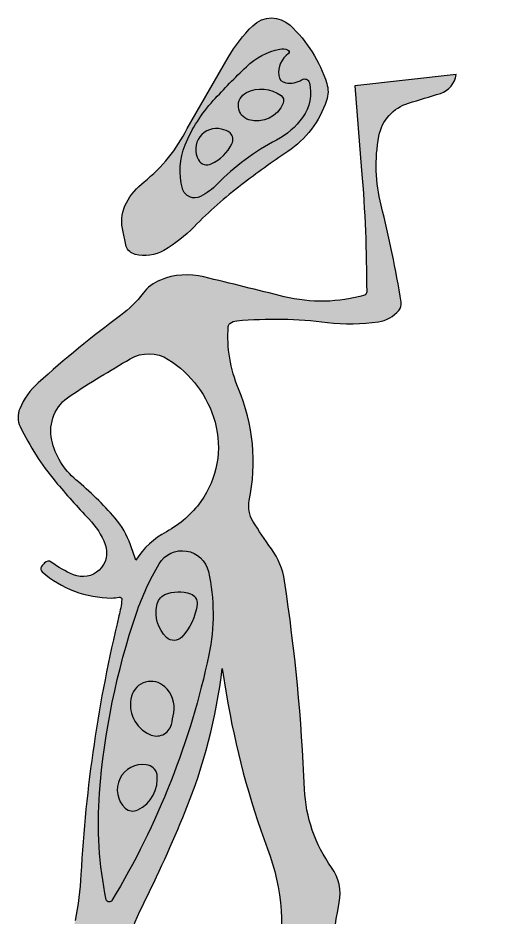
# Model space of a CAD drawing. Header units: millimetres. Extents: x -3898 to 752, y -322 to 3846.
# Drawn here: x -1416 to -849, y 2639 to 3722 of the extents above; entities that cross this region are included whole.
import ezdxf

# ---------------------------------------------------------------- set-up
doc = ezdxf.new("R2010")
doc.units = ezdxf.units.MM
doc.layers.add('dwgmodels.com_hatch', color=164, linetype='Continuous')
doc.layers.add('dwgmodels.com_outline', color=250, linetype='Continuous')

msp = doc.modelspace()

# ---------------------------------------------------------------- hatches: boundary and pattern name
at = {"layer": 'dwgmodels.com_hatch', "true_color": 0x000000}
h = msp.add_hatch(color=18, dxfattribs=at)
h.dxf.hatch_style = 1
edge = h.paths.add_edge_path(flags=0)
edge.add_arc((-1266.425929727354, 2792.043504674005), 30.48150392919589, 81.64187984229173, 226.5364532752363)
edge.add_arc((-1278.302134473692, 2780.516724031531), 13.96276303440433, 229.3718898519587, 295.583739901198)
edge.add_arc((-1290.163493107108, 2805.291329916754), 41.43043358359078, 295.5837399011979, 367.4603351426442)
edge.add_arc((-1263.190753134284, 2807.868432561725), 14.38260844488988, 11.23500814962236, 85.23155795134302)
edge = h.paths.add_edge_path(flags=0)
edge.add_arc((-1441.892712663405, 2919.978472548882), 215.7690618250935, 346.7761011300649, 350.6145073322029)
edge.add_arc((-1263.6062550353, 2890.509718387985), 35.06358751572603, 350.6145073322045, 407.3913285386846)
edge.add_arc((-1256.320327645573, 2898.430698516612), 24.30130782569455, 47.39132853868463, 164.4655342603445)
edge.add_arc((-1242.249771899419, 2894.519471568853), 38.90535641649648, 164.4655342603445, 246.3643450695576)
edge.add_arc((-1249.55848930284, 2875.183684379249), 18.29191173416725, 243.0533065369527, 345.5519084284638)
edge = h.paths.add_edge_path(flags=0)
edge.add_arc((-1231.977079656755, 3011.403779643236), 17.54141946281459, 116.02133347882, 171.1616108935106, ccw=False)
edge.add_arc((-1223.046792480667, 2988.020866019543), 42.53046403358046, 70.1969235582846, 113.01146410954561, ccw=False)
edge.add_arc((-1212.628589642588, 3016.953663168545), 11.77911119763821, -6.490541799738821, 70.1969235582838, ccw=False)
edge.add_arc((-1269.296280165236, 3023.400655186037), 68.81235461973634, 316.40655107450186, 353.5094582002611, ccw=False)
edge.add_arc((-1228.82812011556, 2984.872169302402), 12.9364546064789, 226.3587296714433, 316.40655107450226, ccw=False)
edge.add_arc((-1207.938651478307, 3005.462303880295), 42.26343293653773, 168.2083464139272, 225.1289107703002, ccw=False)
edge = h.paths.add_edge_path(flags=16)
edge.add_arc((-859.1637877140859, 2752.584490533), 460.5313503273, 175.5731931665585, 191.6392816109091, ccw=False)
edge.add_arc((-433.1621797651726, 2719.607283597567), 887.8074509338311, 161.2716252012399, 175.5733430844973, ccw=False)
edge.add_arc((-975.4370123503847, 2903.456558800051), 315.2146199904125, 149.3310218002544, 161.2716252012399, ccw=False)
edge.add_arc((-1218.813073762702, 3047.784519102423), 32.26150126998676, 12.60993816380028, 149.3310218002544, ccw=False)
edge.add_arc((-1417.234856630906, 3003.395857844353), 235.5877346115802, -11.921198531625521, 12.60993816380028, ccw=False)
edge.add_arc((-2121.270591975976, 3152.031528373519), 955.1423740911177, 328.9163731730159, 348.0788014683745, ccw=False)
edge.add_arc((-1306.571360348447, 2660.891009953455), 3.851752436297161, 198.4418721253345, 328.91637317301473, ccw=False)
edge = h.paths.add_edge_path(flags=16)
edge.add_arc((333.7250730948875, 3639.105646697415), 1706.590327617198, 198.8753318382381, 199.5226579013799, ccw=False)
edge.add_arc((-1373.842662927897, 3055.295772821269), 98.02086096090221, 18.87533183823806, 40.7693482818562)
edge.add_arc((-1602.474664017348, 2858.159268498298), 399.9072522720156, 40.76934828185624, 50.2237072765225)
edge.add_arc((-1291.459062483827, 3231.766017991457), 86.21280251291269, 192.3930396386356, 230.2237072765225, ccw=False)
edge.add_arc((-1326.270896681375, 3224.116573142872), 50.5704427889948, 122.92394993868419, 192.3930396386356, ccw=False)
edge.add_arc((-327.0148254733206, 1680.91667428148), 1889.042260275455, 120.34490868791639, 122.92394993868439, ccw=False)
edge.add_arc((-1259.042233355055, 3273.024371347864), 44.18941842037324, 57.81699644964863, 120.34490868791639, ccw=False)
edge.add_arc((-1304.920937941205, 3200.122273729797), 130.3263522618888, 15.458689173827906, 57.816996449648514, ccw=False)
edge.add_arc((-1287.607621074682, 3204.910240988185), 112.363179619283, -35.678746560693924, 15.458689173827906, ccw=False)
edge.add_arc((-1296.578884136123, 3211.351702673569), 123.4074536815223, 298.5181757650196, 324.3212534393062, ccw=False)
edge.add_arc((-1188.243491530866, 3011.973586085372), 103.5026401115748, 118.5181757650196, 146.7006177974047)
edge = h.paths.add_edge_path()
edge.add_arc((-851.3950478700881, 1920.380586164285), 2.823327600780383, 270, 393.1190512285821)
edge.add_arc((-632.134709048165, 2063.418513026409), 258.9684688736677, 197.2206539147699, 213.119051228582, ccw=False)
edge.add_arc((-637.03452620597, 2061.899830503623), 253.8386925837173, 178.580548623832, 197.2206539147699, ccw=False)
edge.add_arc((-1136.612171337258, 2074.278949774901), 245.8923011607727, 358.580548623832, 382.8720643881653)
edge.add_arc((-1483.347142723297, 1928.01154528116), 622.2156913445518, 22.87206438816531, 27.71936594933143)
edge.add_arc((-696.3234432367285, 2341.547622327403), 266.8390823180839, 191.204109344611, 207.7193659493315, ccw=False)
edge.add_arc((-1150.761039586102, 2251.532683871281), 196.4278149679793, 11.20410934461102, 29.83201798871497)
edge.add_arc((-598.1020467885385, 2568.453736987293), 440.6521770488629, 168.5006969345069, 209.832017988715, ccw=False)
edge.add_arc((-1082.818282133652, 2667.064229607374), 53.99300695873952, 348.5006969345068, 395.8202195688001)
edge.add_arc((-898.5058198236964, 2800.093471721348), 173.3126529359871, 182.3594234176437, 215.8202195688001, ccw=False)
edge.add_arc((-3382.384286745732, 2697.750227331492), 2312.673344231174, 2.359423417643709, 8.602045351636468)
edge.add_arc((-1183.477762473027, 3030.383865399927), 88.75000030411557, 8.60204535163644, 35.87804194895899)
edge.add_arc((-665.9468555620426, 3404.711579342901), 549.9670552329034, 211.7205642429839, 215.878041948959, ccw=False)
edge.add_arc((-1104.812492628252, 3133.444991021669), 34.03236039549434, 168.2977008246961, 211.7205642429839, ccw=False)
edge.add_arc((-1362.231568698547, 3186.764691774988), 228.8508288983583, 348.2977008246961, 382.7160201832339)
edge.add_arc((-1000.433482355893, 3338.226985457262), 163.3719160931858, 175.8512578932741, 202.7160201832338, ccw=False)
edge.add_arc((-1158.444393641784, 3349.688468863669), 4.945864929644254, 129.3147435853756, 175.8512578932739, ccw=False)
edge.add_arc((-1151.682606284479, 3341.431514920516), 15.61821503094531, 94.97309764387461, 129.3147435853767, ccw=False)
edge.add_arc((-1107.836177917986, 2837.539667957229), 521.4141251731413, 82.97315050056898, 94.9730976438749, ccw=False)
edge.add_arc((-1015.980505329627, 3582.756890779001), 229.4428344249272, 262.973150500569, 278.3344823286499)
edge.add_arc((-988.4687336276154, 3394.961837229993), 39.64325666022702, 278.3344823286499, 319.7306701639403)
edge.add_arc((-967.6964155929281, 3377.364738215505), 12.41923986880028, 319.7306701639394, 369.1599272663015)
edge.add_arc((-2300.871308871057, 3162.39429808914), 1362.814584275495, 9.15992726630141, 14.17840259035224)
edge.add_arc((-791.2830163007102, 3543.773450687303), 194.203999782496, 169.4594482980017, 194.1784025903524, ccw=False)
edge.add_arc((-931.8074310546574, 3569.920999107953), 51.2676313161411, 106.76660656156241, 169.4594482980016, ccw=False)
edge.add_arc((-2683.393564691673, 9383.69801932462), 6020.639583418691, 286.7666065615624, 287.1476399899231)
edge.add_arc((-916.3317133101566, 3656.721563012179), 27.24597730830056, 287.1476399899233, 353.3723286968912)
edge.add_line((-889.2678170472027, 3653.576916998315), (-1011.227244719493, 3640.041055308215))
edge.add_line((-1011.227244719493, 3640.041055308214), (-1002.942847350403, 3537.887022036641))
edge.add_arc((-2843.083065893349, 3388.656959384813), 1846.181365819283, 0.10297606945192683, 4.636376093272872, ccw=False)
edge.add_arc((-1002.100092407673, 3391.965709108994), 5.195418972077382, -53.378360338862706, 0.10297606945147209, ccw=False)
edge.add_arc((-1051.010491733413, 3568.958039401172), 188.4800209446684, 256.1871995238005, 286.0181775724912, ccw=False)
edge.add_arc((21011.49114772713, 93304.82527038123), 92596.7039314132, 256.1255746716973, 256.1871995238005, ccw=False)
edge.add_arc((-1213.13134954362, 3327.082396678878), 85.16084154168524, 76.12557467169738, 112.0348600718537)
edge.add_arc((-1226.501604249749, 3360.117056661423), 49.52304600002624, 112.0348600718538, 142.806713159099)
edge.add_arc((-1372.875191800612, 3471.193628110592), 134.2246937341332, 306.5918822102827, 322.80671315909893, ccw=False)
edge.add_arc((-489.2811578839201, 2281.081018669058), 1348.039263840532, 126.5918822102826, 132.0489339804753)
edge.add_arc((-1333.340662301418, 3216.895543532226), 87.80703447072645, 132.0489339804753, 157.2056539360475)
edge.add_arc((-1390.279807153732, 3240.823944768212), 26.04430620988097, 157.2056539360477, 205.8462380980457)
edge.add_arc((-1118.472186451801, 3372.491599768066), 328.0637659220072, 205.8462380980457, 219.5402227394921)
edge.add_arc((-769.1743104799625, 3660.842631059242), 781.0045163575616, 219.5402227394922, 224.004334101367)
edge.add_arc((-1395.231564303277, 3056.174640643301), 89.38106698952204, 20.562115086496192, 44.00433410136708, ccw=False)
edge.add_arc((-1338.386918917435, 3077.498251864229), 28.66854682651675, -113.01328556680107, 20.562115086496078, ccw=False)
edge.add_arc((-1297.80091739561, 3173.051271083576), 132.4837817463624, 233.6680523777515, 246.9867144331991, ccw=False)
edge.add_arc((-1379.85035510248, 3061.484933367451), 6.005055130123997, 53.66805237775213, 138.687556221139)
edge.add_arc((-1300.501638561961, 2991.744842716634), 111.6454785513309, 138.6875562211383, 141.5500729413281)
edge.add_arc((-1384.183519451439, 3058.18909408943), 4.792796181199964, 141.5500729413273, 229.0176127046631)
edge.add_arc((-1302.989684438183, 3151.649925600189), 128.596535506158, 229.0176127046628, 269.6635519025699)
edge.add_arc((-1303.51709266311, 3061.835424429412), 38.78048582687661, 269.66355190257, 283.2282205603615)
edge.add_arc((-1294.034254913981, 3021.494524437587), 2.659982605885795, -6.500123570834489, 103.22822056036051, ccw=False)
edge.add_arc((-1449.78607530163, 3039.24054311096), 159.4195141592243, 346.379651031106, 353.4998764291655, ccw=False)
edge.add_arc((371.7187149378053, 2597.887316092104), 1714.792952949339, 166.379651031106, 176.9185636590754)
edge.add_arc((-1729.304524148575, 2710.991957478592), 389.2724716713385, 348.6989167340491, 356.91856365907546, ccw=False)
edge.add_arc((-2606.052123449398, 2886.200653464738), 1283.355487967321, 343.02020529624104, 348.69891673404913, ccw=False)
edge.add_arc((-1152.829137640666, 2442.466118785359), 236.1040816658991, 163.020205296241, 201.8825940514109)
edge.add_arc((-1849.701507164392, 2162.571107747161), 514.876821293481, 1.1553615836177187, 21.88259405141099, ccw=False)
edge.add_arc((-1439.377109417737, 2170.846364957962), 104.4689860027057, -9.250408443707897, 1.1553615836177755, ccw=False)
edge.add_arc((-1371.613770164175, 2159.809908489491), 35.81278804379053, 304.0160504161058, 350.74959155629216, ccw=False)
edge.add_arc((-1179.526662790867, 1875.201072350199), 307.5523913608881, 124.0160504161059, 128.6069999140794)
edge.add_arc((-1351.58292347057, 2090.67823010049), 31.81018865838969, 128.6069999140791, 229.7220422656814)
edge.add_arc((-1341.485661583123, 2102.593802474512), 47.42862528387386, 229.7220422656812, 265.4262532890478)
edge.add_arc((-1346.358030574889, 2041.686855856461), 13.67289782255968, 25.39148446533318, 85.4262532890474, ccw=False)
edge.add_arc((-1385.226645180123, 2023.237759500863), 56.69775526181653, 10.94325712436472, 25.391484465333292, ccw=False)
edge.add_arc((-1584.70079372771, 1984.668886815713), 259.8663893542569, -1.4503297082553104, 10.94325712436472, ccw=False)
edge.add_arc((-2201.105710921801, 2000.275295551923), 876.4688398316256, 354.58456694669235, 358.54967029174475, ccw=False)
edge.add_line((-1328.548919903257, 1917.557258563505), (-1262.026942715254, 1917.557258563505))
edge.add_arc((-1262.026942715254, 1921.429373552048), 3.872114988543581, 270, 391.4180776898872)
edge.add_arc((-1466.412546307644, 1796.583337260787), 243.3716092123614, 31.41807768988713, 38.0614946596292)
edge.add_arc((-1223.202523597147, 1987.020555409689), 65.52554066625567, 189.3001611632594, 218.0614946596292, ccw=False)
edge.add_arc((3037.818236522052, 2684.80177140476), 4383.302346334001, 186.3041118340964, 189.3001611632594, ccw=False)
edge.add_arc((-446.8465848508952, 2299.838066367173), 877.4378350457482, 171.5952440565133, 186.3041118340965, ccw=False)
edge.add_arc((-6910.328970643334, 3254.830325381639), 5656.214647771706, 351.5952440565133, 352.8078536813506)
edge.add_arc((-972.8550013030581, 2505.579768526975), 328.3466171449131, 153.5003604883058, 172.8078536813507, ccw=False)
edge.add_arc((-2735.910922824955, 3384.593174931339), 1641.68656812178, 333.5003604883058, 337.8620995283605)
edge.add_arc((-1836.357522668495, 3018.629074380477), 670.5398013429107, 337.8620995283605, 353.1265486892951)
edge.add_line((-1170.636956454257, 2938.381003348306), (-1165.386307619233, 2906.213090836037))
edge.add_arc((-205.1000089107037, 3062.9570552969), 972.9945764916861, 189.2704240301481, 200.5681815022812)
edge.add_arc((-1362.944363081143, 2628.485659258528), 263.681994993314, -12.578740168752518, 20.568181502281277, ccw=False)
edge.add_arc((-921.2512247354023, 2529.927612006276), 188.8735453991193, 167.4212598312475, 212.2826654740129)
edge.add_arc((-5416.069511615629, -309.6755673963033), 5127.773673341856, 29.839198232121078, 32.282665474013015, ccw=False)
edge.add_arc((-1103.542338929185, 2164.051627217867), 156.1324102846917, -6.70316621195559, 29.839198232121078, ccw=False)
edge.add_line((-948.4772184652638, 2145.82697477079), (-975.82717009353, 2115.095195984806))
edge.add_arc((-959.272029650371, 2100.361838261756), 22.16178027343664, 138.332302605571, 199.1159741625858)
edge.add_arc((-953.0079015363644, 2102.532943162151), 28.79148596201764, 199.1159741625857, 283.9735117907106)
edge.add_arc((-943.7008483134034, 2065.130737289487), 9.751298626491712, 42.82813759516819, 103.97351179071097, ccw=False)
edge.add_arc((-985.9961549460577, 2025.926254410836), 67.42178016542671, -4.823724677622408, 42.82813759516819, ccw=False)
edge.add_arc((2179.903789553786, 1758.758002593507), 3109.731243118665, 175.1762753223776, 177.0729026382664)
edge.add_line((-925.7702436846878, 1917.557258563505), (-851.3950478700879, 1917.557258563505))
edge = h.paths.add_edge_path(flags=16)
edge.add_arc((-1177.354326918974, 3563.16135342123), 25.29368209809372, 76.27567791449684, 209.7638487832888)
edge.add_arc((-1188.895656389272, 3556.853409448408), 12.14611687637462, 210.960348334849, 294.7482555934506)
edge.add_arc((-1205.5119162599, 3592.899749865222), 51.83791388196611, 294.7482555934512, 333.9282796772229)
edge.add_arc((-1168.964204513147, 3575.017573506484), 11.14998612386198, 333.9282796772238, 406.585291773836)
edge.add_arc((-1175.68959902293, 3565.036278949508), 23.1070909916415, 51.48736422678893, 79.18390735903135)
edge = h.paths.add_edge_path(flags=16)
edge.add_arc((-1133.564836864141, 3615.826568664373), 17.75919911146359, 116.9900872565926, 252.9604764500644, ccw=False)
edge.add_arc((-1123.552541311065, 3596.167924882901), 39.82066636930882, 53.580718823092695, 116.99008725659289, ccw=False)
edge.add_arc((-1104.524314286664, 3621.959008581671), 7.769871963410909, -22.51854499929192, 53.580718823092525, ccw=False)
edge.add_arc((-1129.415519623712, 3632.278723539434), 34.71553246636761, 254.3697982620964, 337.48145500070837, ccw=False)
edge = h.paths.add_edge_path(flags=16)
edge.add_arc((-1074.805662538969, 3655.480571820956), 28.11701491085609, 124.6739902079315, 186.3896914554112)
edge.add_arc((-1092.628685454575, 3653.484646447564), 10.18258255445362, 186.3896914554121, 261.0734185879984)
edge.add_arc((-1089.697183807136, 3672.148171606099), 29.07493215031549, 261.0734185879979, 301.160684324343)
edge.add_arc((-1071.606245313791, 3642.23016981972), 5.887460308722432, 13.84368415257319, 121.1606843243433, ccw=False)
edge.add_arc((-1115.327163872073, 3631.455930270829), 50.91637276990492, -35.636861796380174, 13.843684152573303, ccw=False)
edge.add_arc((-1146.72984806608, 3653.968616589897), 89.55507900975239, 297.5112261711893, 324.3631382036198, ccw=False)
edge.add_arc((-976.1186964492499, 3326.384369949072), 279.7951662903652, 117.5112261711893, 135.8131403914148)
edge.add_arc((-1233.064706291892, 3576.138815694372), 78.53224703939529, 297.6568392177119, 315.8131403914147, ccw=False)
edge.add_arc((-1203.741515985095, 3520.183994306293), 15.35953515886539, 195.2269155911905, 297.6568392177122, ccw=False)
edge.add_arc((-1139.885271130561, 3537.565567977239), 81.53913254507432, 157.4942560609103, 195.2269155911903, ccw=False)
edge.add_arc((-1045.214634379252, 3498.340586659172), 184.0141471696202, 137.7308437348051, 157.4942560609103, ccw=False)
edge.add_arc((-575.3495257059121, 3071.258374945344), 818.9727567742027, 133.7434343148462, 137.7308437348051, ccw=False)
edge.add_arc((-1084.520575301671, 3603.267423984527), 82.57015900174588, 101.67425187757487, 133.7434343148462, ccw=False)
edge.add_arc((-1097.897961916461, 3668.010886865419), 16.45911258398719, 68.8732721224452, 101.67425187757487, ccw=False)
edge.add_arc((-1093.041838006244, 3680.578367527395), 2.986046503079248, -41.389452102597886, 68.87327212244298, ccw=False)
edge = h.paths.add_edge_path()
edge.add_line((-1286.226880259338, 3446.517824116283), (-1290.82596058611, 3468.11588858399))
edge.add_arc((-1244.661185276171, 3476.69834548118), 46.95577755515676, 151.6007138148736, 190.5315799108581, ccw=False)
edge.add_arc((-1214.401932555304, 3460.33771576051), 81.35479760053254, 128.2442729339432, 151.6007138148737, ccw=False)
edge.add_arc((-1379.898641779072, 3670.312456517473), 185.9999340199319, 308.2442729339431, 333.8873053576734)
edge.add_line((-1212.883706266892, 3588.44679356113), (-1163.4378264948, 3674.089569551336))
edge.add_arc((-1008.263602235379, 3584.499689403867), 179.1797602949367, 134.5300803665872, 149.9999999999999, ccw=False)
edge.add_arc((-1111.191254248648, 3689.129693765852), 32.40939761311531, 46.79312265870038, 134.5300803665875, ccw=False)
edge.add_arc((-1201.223209949701, 3593.27845734528), 163.9130575268566, 17.593533694262078, 46.79312265870038, ccw=False)
edge.add_arc((-1076.745827299936, 3632.749547650211), 33.32750793887097, -18.486462093632497, 17.593533694262476, ccw=False)
edge.add_arc((-1158.926518896393, 3660.225232484898), 119.9795669357995, 303.9957792261009, 341.5135379063676, ccw=False)
edge.add_arc((-466.4535111686228, 2633.428625963029), 1118.49939436971, 123.995779226101, 127.4906418850184)
edge.add_arc((-816.542373565457, 3089.827641303277), 543.2931072188671, 127.4906418850184, 135.5624489167718)
edge.add_arc((-1331.859932894896, 3595.125916222444), 178.4260442448698, 300.68189403837323, 315.56244891677176, ccw=False)
edge.add_arc((-1263.804364357099, 3480.424723326085), 45.0546677773136, 255.18745016405728, 300.6818940383729, ccw=False)
edge.add_arc((-1271.18002556818, 3452.533703778697), 16.20489568647278, 201.7920133457015, 255.18745016405728, ccw=False)
at = {"layer": 'dwgmodels.com_hatch', "true_color": 0xf4e53e}
h = msp.add_hatch(color=53, dxfattribs=at)
h.dxf.hatch_style = 1
h.paths.add_polyline_path([(-1073.946099908066, 3601.789711077095, 0.2193179095874908), (-1065.889803174651, 3643.638884892629, 0.505777285996033), (-1074.652652462613, 3647.268184544827, -0.1767196142490676), (-1094.208703725045, 3643.425395494175, -0.3379159614098704), (-1102.748013382079, 3652.351425474453, -0.2759891109457677), (-1090.801607972881, 3678.604071927398, 0.5220249215012549), (-1091.965571347004, 3683.363708403618, 0.1441065651006049), (-1101.228417631547, 3684.129523649658, 0.1408486754617658), (-1141.612082924514, 3662.919673857641, 0.01740011147364924), (-1181.38386801029, 3622.111125039266, 0.08644854706122237), (-1215.214478220447, 3568.776795050398, 0.1661436837778696), (-1218.561827330185, 3516.149927880091, 0.4792802701717342), (-1196.612004538141, 3506.579385277579, 0.07938796052495334), (-1176.751550306309, 3521.401787203596, -0.08002735393891255), (-1105.362351069902, 3574.540395102101, 0.1177026422843618)])
h.paths.add_polyline_path([(-1158.948789590621, 3570.117200613332, -0.1726402322127114), (-1183.81090211603, 3545.822841504948, -0.3828026191588314), (-1199.311237391845, 3550.604903422693, -0.6586786389556579), (-1171.353386985954, 3587.73286281727, -0.1214407363222663), (-1161.301108894683, 3583.116904102564, -0.3280920674474704)], flags=16)
h.paths.add_polyline_path([(-1138.768838235533, 3598.846947855675, -0.6743205499582959), (-1141.624606788404, 3631.651525594759, -0.2839584246875754), (-1099.911421208323, 3628.211378354452, -0.3448121570895272), (-1097.346851390083, 3618.983284015115, -0.3794233376824557)], flags=16)
at = {"layer": 'dwgmodels.com_hatch', "true_color": 0xf4772a}
h = msp.add_hatch(color=30, dxfattribs=at)
h.dxf.hatch_style = 1
h.paths.add_polyline_path([(-1186.728130837979, 2954.731393770035, 0.10744793279448), (-1187.329755084187, 3054.827608565179, 0.6790960442668592), (-1246.562112719562, 3064.240378276713, 0.05214790443214507), (-1273.961454233596, 3004.666312549466, 0.062485560387236), (-1318.32164381051, 2788.125844182263, 0.07021386125842081), (-1310.22530634623, 2659.672537353926, 0.6399848006615466), (-1303.272663106154, 2658.902394019138, 0.08380725497136822)])
h.paths.add_polyline_path([(-1237.756097679403, 2975.510381310517, -0.253598719786674), (-1249.310206281685, 3014.098982450921, -0.2453472656317086), (-1239.672601639457, 3027.167038766406, -0.1890176726679577), (-1208.637962941903, 3028.036188112893, -0.3476863670350769), (-1200.924976312384, 3015.622161901778, -0.1633213020715036), (-1219.458883729817, 2975.952008578876, -0.4144580441775624)], flags=16)
h.paths.add_polyline_path([(-1239.868649247231, 2916.316330736823, -0.2529312915068476), (-1229.012046786747, 2884.791683312129, -0.01674977271063085), (-1231.845076095845, 2870.619801443763, -0.4796488246047906), (-1257.847676417469, 2858.877752579157, -0.3733815212449071), (-1279.733897132137, 2904.939025946684, -0.56045231744592)], flags=16)
h.paths.add_polyline_path([(-1249.083768774814, 2810.670649177315, -0.3243244992807732), (-1272.272597328636, 2767.922938525523, -0.2972192473480336), (-1287.393940827984, 2769.919657986111, -0.7325232507624782), (-1261.995141676563, 2822.2012598795, -0.3345785798635518)], flags=16)
at = {"layer": 'dwgmodels.com_hatch', "true_color": 0x000000}
h = msp.add_hatch(color=18, dxfattribs=at)
h.dxf.hatch_style = 1
edge = h.paths.add_edge_path()
edge.add_arc((-1231.977079656755, 3011.403779643236), 17.54141946281459, 116.02133347882, 171.1616108935106, ccw=False)
edge.add_arc((-1223.046792480667, 2988.020866019543), 42.53046403358046, 70.1969235582846, 113.01146410954561, ccw=False)
edge.add_arc((-1212.628589642588, 3016.953663168545), 11.77911119763821, -6.490541799738821, 70.1969235582838, ccw=False)
edge.add_arc((-1269.296280165236, 3023.400655186037), 68.81235461973634, 316.40655107450186, 353.5094582002611, ccw=False)
edge.add_arc((-1228.82812011556, 2984.872169302402), 12.9364546064789, 226.3587296714433, 316.40655107450226, ccw=False)
edge.add_arc((-1207.938651478307, 3005.462303880295), 42.26343293653773, 168.2083464139272, 225.1289107703002, ccw=False)
edge = h.paths.add_edge_path()
edge.add_arc((-1441.892712663405, 2919.978472548882), 215.7690618250935, 346.7761011300649, 350.6145073322029)
edge.add_arc((-1263.6062550353, 2890.509718387985), 35.06358751572603, 350.6145073322045, 407.3913285386846)
edge.add_arc((-1256.320327645573, 2898.430698516612), 24.30130782569455, 47.39132853868463, 164.4655342603445)
edge.add_arc((-1242.249771899419, 2894.519471568853), 38.90535641649648, 164.4655342603445, 246.3643450695576)
edge.add_arc((-1249.55848930284, 2875.183684379249), 18.29191173416725, 243.0533065369527, 345.5519084284638)
edge = h.paths.add_edge_path()
edge.add_arc((-1266.425929727354, 2792.043504674005), 30.48150392919589, 81.64187984229173, 226.5364532752363)
edge.add_arc((-1278.302134473692, 2780.516724031531), 13.96276303440433, 229.3718898519587, 295.583739901198)
edge.add_arc((-1290.163493107108, 2805.291329916754), 41.43043358359078, 295.5837399011979, 367.4603351426442)
edge.add_arc((-1263.190753134284, 2807.868432561725), 14.38260844488988, 11.23500814962236, 85.23155795134302)

# ---------------------------------------------------------------- linework, layer by layer
at = {"layer": 'dwgmodels.com_outline', "color": 18, "true_color": 0x000000}
for points in [[(-1286.226880259338, 3446.517824116285), (-1290.825960586111, 3468.115888583992, -0.1715208827199318), (-1285.966046224885, 3499.03113545057, -0.102265988773154), (-1264.761809116484, 3524.232049823607, 0.1123581028386297), (-1212.883706266892, 3588.446793561133), (-1163.4378264948, 3674.089569551338, -0.06760296214022224), (-1133.919434097286, 3712.233782027738, -0.4026917519376007), (-1089.002659253528, 3712.752464682654, -0.1281011315408207), (-1044.977220654261, 3642.823197297085, -0.158742263668538), (-1045.138065368971, 3622.182042214637, -0.165180268225766), (-1091.84212410431, 3560.752721420377, 0.01525039719590756), (-1147.207858458559, 3520.905055988786, 0.03523447229480595), (-1204.461244007959, 3470.204231416479, -0.06502006403435259), (-1240.814266241013, 3441.6770978874, -0.2011561128251049), (-1275.322929025718, 3436.86733868813, -0.2372905708313314), (-1286.226880259338, 3446.517824116285, -0.0528428411395607), (-1286.226880259338, 3446.517824116285, -0.7288601043879315)], [(-1090.801607972881, 3678.6040719274, 0.2759891109457685), (-1102.748013382079, 3652.351425474455, 0.337915961409869), (-1094.208703725045, 3643.425395494177, 0.1767196142490676), (-1074.652652462613, 3647.268184544829, -0.5057772859960298), (-1065.889803174651, 3643.638884892631, -0.2193179095874923), (-1073.946099908066, 3601.789711077097, -0.1177026422843611), (-1105.362351069902, 3574.540395102103, 0.08002735393891261), (-1176.751550306309, 3521.401787203598, -0.07938796052495346), (-1196.612004538141, 3506.579385277581, -0.4792802701717306), (-1218.561827330185, 3516.149927880092, -0.1661436837778693), (-1215.214478220447, 3568.776795050399, -0.0864485470612224), (-1181.38386801029, 3622.111125039267, -0.0174001114736493), (-1141.612082924514, 3662.919673857643, -0.1408486754617659), (-1101.228417631547, 3684.12952364966, -0.1441065651006049), (-1091.965571347004, 3683.36370840362, -0.5220249215012484), (-1090.801607972881, 3678.6040719274, 1.093701227972322)], [(-1138.768838235533, 3598.846947855678, -0.6743205499583003), (-1141.624606788404, 3631.651525594761, -0.2839584246875751), (-1099.911421208323, 3628.211378354455, -0.3448121570895231), (-1097.346851390083, 3618.983284015117, -0.3794233376824556), (-1138.768838235533, 3598.846947855678, -5.880786220879699)], [(-1171.353386985954, 3587.732862817272, 0.6586786389556609), (-1199.311237391845, 3550.604903422694, 0.3828026191588246), (-1183.81090211603, 3545.822841504949, 0.1726402322127118), (-1158.948789590621, 3570.117200613334, 0.3280920674474695), (-1161.301108894683, 3583.116904102566, 0.1214407363222667), (-1171.353386985954, 3587.732862817272, 1.624376422510967)], [(-1274.752372776675, 3068.797964442419, -0.00282450029501472), (-1281.092900157174, 3087.006507431036, 0.09582234088834372), (-1299.607102018144, 3119.304918104821, 0.04127583982848722), (-1346.617302448453, 3165.50731379997, -0.1665831605574418), (-1375.662965088276, 3213.26331269437, -0.3127538157130829), (-1353.757215209592, 3266.565035749197, -0.01125366537999329), (-1281.366913227476, 3311.159832128152, -0.2798067417079816), (-1235.505834006637, 3310.424138807607, -0.1869566294126275), (-1179.309417211482, 3234.859918351391, -0.2269073645779315), (-1196.335017995127, 3139.37554741877, -0.1130653035330558), (-1237.659535412952, 3102.917805896804, 0.1235926949446031), (-1274.752372776675, 3068.797964442419, -47.46668077039727)], [(-1310.22530634623, 2659.672537353929, -0.07021659306920854), (-1318.321257319687, 2788.13083689473, -0.06248414476465756), (-1273.961454233596, 3004.666312549467, -0.05214790443214558), (-1246.562112719562, 3064.240378276715, -0.6790960442668562), (-1187.329755084187, 3054.827608565181, -0.1074479327944468), (-1186.728130837972, 2954.731393770067, -0.08380725497137644), (-1303.272663106154, 2658.90239401914, -0.6399848006616146), (-1310.22530634623, 2659.672537353929, -1.031339812271828)], [(-1249.310206281685, 3014.098982450922, -0.2453472656317083), (-1239.672601639457, 3027.167038766407, -0.1890176726679576), (-1208.637962941903, 3028.036188112895, -0.347686367035076), (-1200.924976312384, 3015.622161901779, -0.1633213020715037), (-1219.458883729817, 2975.952008578878, -0.4144580441775681), (-1237.756097679403, 2975.510381310519, -0.2535987197866726), (-1249.310206281685, 3014.098982450922, -1.706373426484169)], [(-1231.845076095845, 2870.619801443762, 0.01674977271063435), (-1229.012046786746, 2884.791683312132, 0.2529312915068391), (-1239.868649247231, 2916.316330736825, 0.5604523174459153), (-1279.733897132137, 2904.939025946686, 0.373381521244911), (-1257.847676417469, 2858.877752579158, 0.4796488246047557), (-1231.845076095845, 2870.619801443762, -3.898842693758039)], [(-1261.995141676563, 2822.201259879502, 0.7325232507624642), (-1287.393940827984, 2769.919657986113, 0.2972192473480413), (-1272.272597328636, 2767.922938525525, 0.3243244992807725), (-1249.083768774814, 2810.670649177316, 0.3345785798635642), (-1261.995141676563, 2822.201259879502, 0.1459310884158751)]]:
    msp.add_lwpolyline(points, format="xyb", close=True, dxfattribs=at)
for points in [[(-980.3623459558685, 2349.247430466688, -0.1823227817877006), (-1029.909069805002, 2656.300398913415, 0.2094552204862349), (-1039.037656236819, 2698.663305488294, -0.1470465722930524), (-1071.671544475155, 2792.958524374304, 0.02724531513990091), (-1095.726107169424, 3043.65825975365, 0.119579106637361), (-1111.56662788289, 3082.396856814956, -0.01814240875031488), (-1133.76118259868, 3115.551559179657, -0.1917682006473135), (-1138.13747926217, 3140.347658617463, 0.1513175434609329), (-1151.132663776189, 3275.138637189049, -0.1177594892719233), (-1163.377298419062, 3350.046282167765, -0.2058913508621788), (-1161.57799464201, 3353.514971793718, -0.1509753496657088), (-1153.036517877742, 3356.990935351579, -0.0524075480187628), (-1044.049268104314, 3355.037416808851, 0.06712700830815269), (-982.7223761298526, 3355.737263629552, 0.1826152401399394), (-958.22035618993, 3369.337172139189, 0.2190833669173446), (-955.4355477994618, 3379.34176625525, 0.02190072995446362), (-979.5711250257318, 3496.204746224453, -0.1082769761235361), (-982.2099560650618, 3579.299458114812, -0.2805828807942098), (-946.5967993605248, 3619.009130116185, 0.001662573503129464), (-908.2986471928202, 3630.686718510266, 0.297280216272391), (-889.2678170472027, 3653.576916998316), (-1011.227244719493, 3640.041055308217), (-1002.942847350403, 3537.887022036643, -0.01978326948602962), (-996.9046818266745, 3391.975046682224, -0.2376865179584805), (-999.00087929457, 3387.795906190991, -0.1309022903168191), (-1096.010174609325, 3385.928678815584, -0.0002688891490438852), (-1192.710228761788, 3409.758552601262, 0.1579787193048061), (-1245.081197313236, 3406.022729586631, 0.135080247548731), (-1265.951699907838, 3390.054024405141, -0.07086883436180666), (-1292.86235874095, 3363.424360906124, 0.02381538115429047), (-1392.15074529445, 3282.0986833408, 0.1102098852659698), (-1414.290089173649, 3250.914150082185, 0.2154796639577921), (-1413.718829627607, 3229.469733592478, 0.05982248993776561), (-1371.467697475454, 3163.639724237082, 0.01948082413966626), (-1330.940902309461, 3118.268810390408, -0.1026441953036558), (-1311.54478860057, 3087.567294380605, -0.6592245188461243), (-1349.594731393397, 3051.111313492227, -0.05817913502401989), (-1376.292585336063, 3066.322594104317, 0.3889767062936099), (-1384.360876756019, 3065.449259480272, 0.01249073494944812), (-1387.93700687231, 3061.169400687063, 0.4013262110164019), (-1387.326764595004, 3054.570958491922, 0.1792345035319008), (-1303.744815294698, 3023.055607212572, 0.05925624227927703), (-1294.642939719464, 3024.083927896146, -0.519061445964849), (-1291.391371709618, 3021.193400158081, -0.03107784370512034), (-1294.849848062325, 3001.699272706065, 0.04601712160365783), (-1340.594886250541, 2690.066503928139, -0.03588036112832729), (-1347.579674452112, 2634.70830047838, -0.02478312505501869)], [(-1298.618145152505, 2546.687858969526, -0.08444469962307052), (-1266.704593278665, 2652.085462226155, 0.01903397496113782), (-1215.25021029086, 2765.944821416387, 0.06670238511177624), (-1170.636956454257, 2938.381003348308), (-1165.386307619233, 2906.213090836039, 0.0493357361109309), (-1116.070834270939, 2721.122883183102, -0.1456477042975737), (-1105.591358866746, 2571.060702092866, 0.1982837840464133)]]:
    msp.add_lwpolyline(points, format="xyb", dxfattribs=at)

doc.saveas('drawing.dxf')
